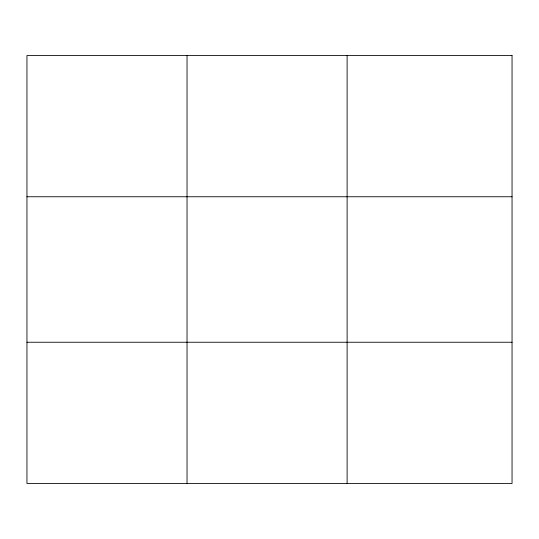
<?xml version="1.0" encoding="UTF-8"?>
<svg xmlns="http://www.w3.org/2000/svg" width="539" height="539" viewBox="0 0 539 539"><rect width="100%" height="100%" fill="white"/><g stroke="black" fill="none" stroke-linecap="round" stroke-linejoin="round"><path stroke-width="0.81" d="M187.033 483.463L187.033 55.537M347.116 483.463L347.116 55.537M26.95 196.755L512.05 196.755M26.95 342.245L512.05 342.245M512.05 55.537L512.05 483.463L26.95 483.463L26.95 55.537L512.05 55.537"/></g></svg>
